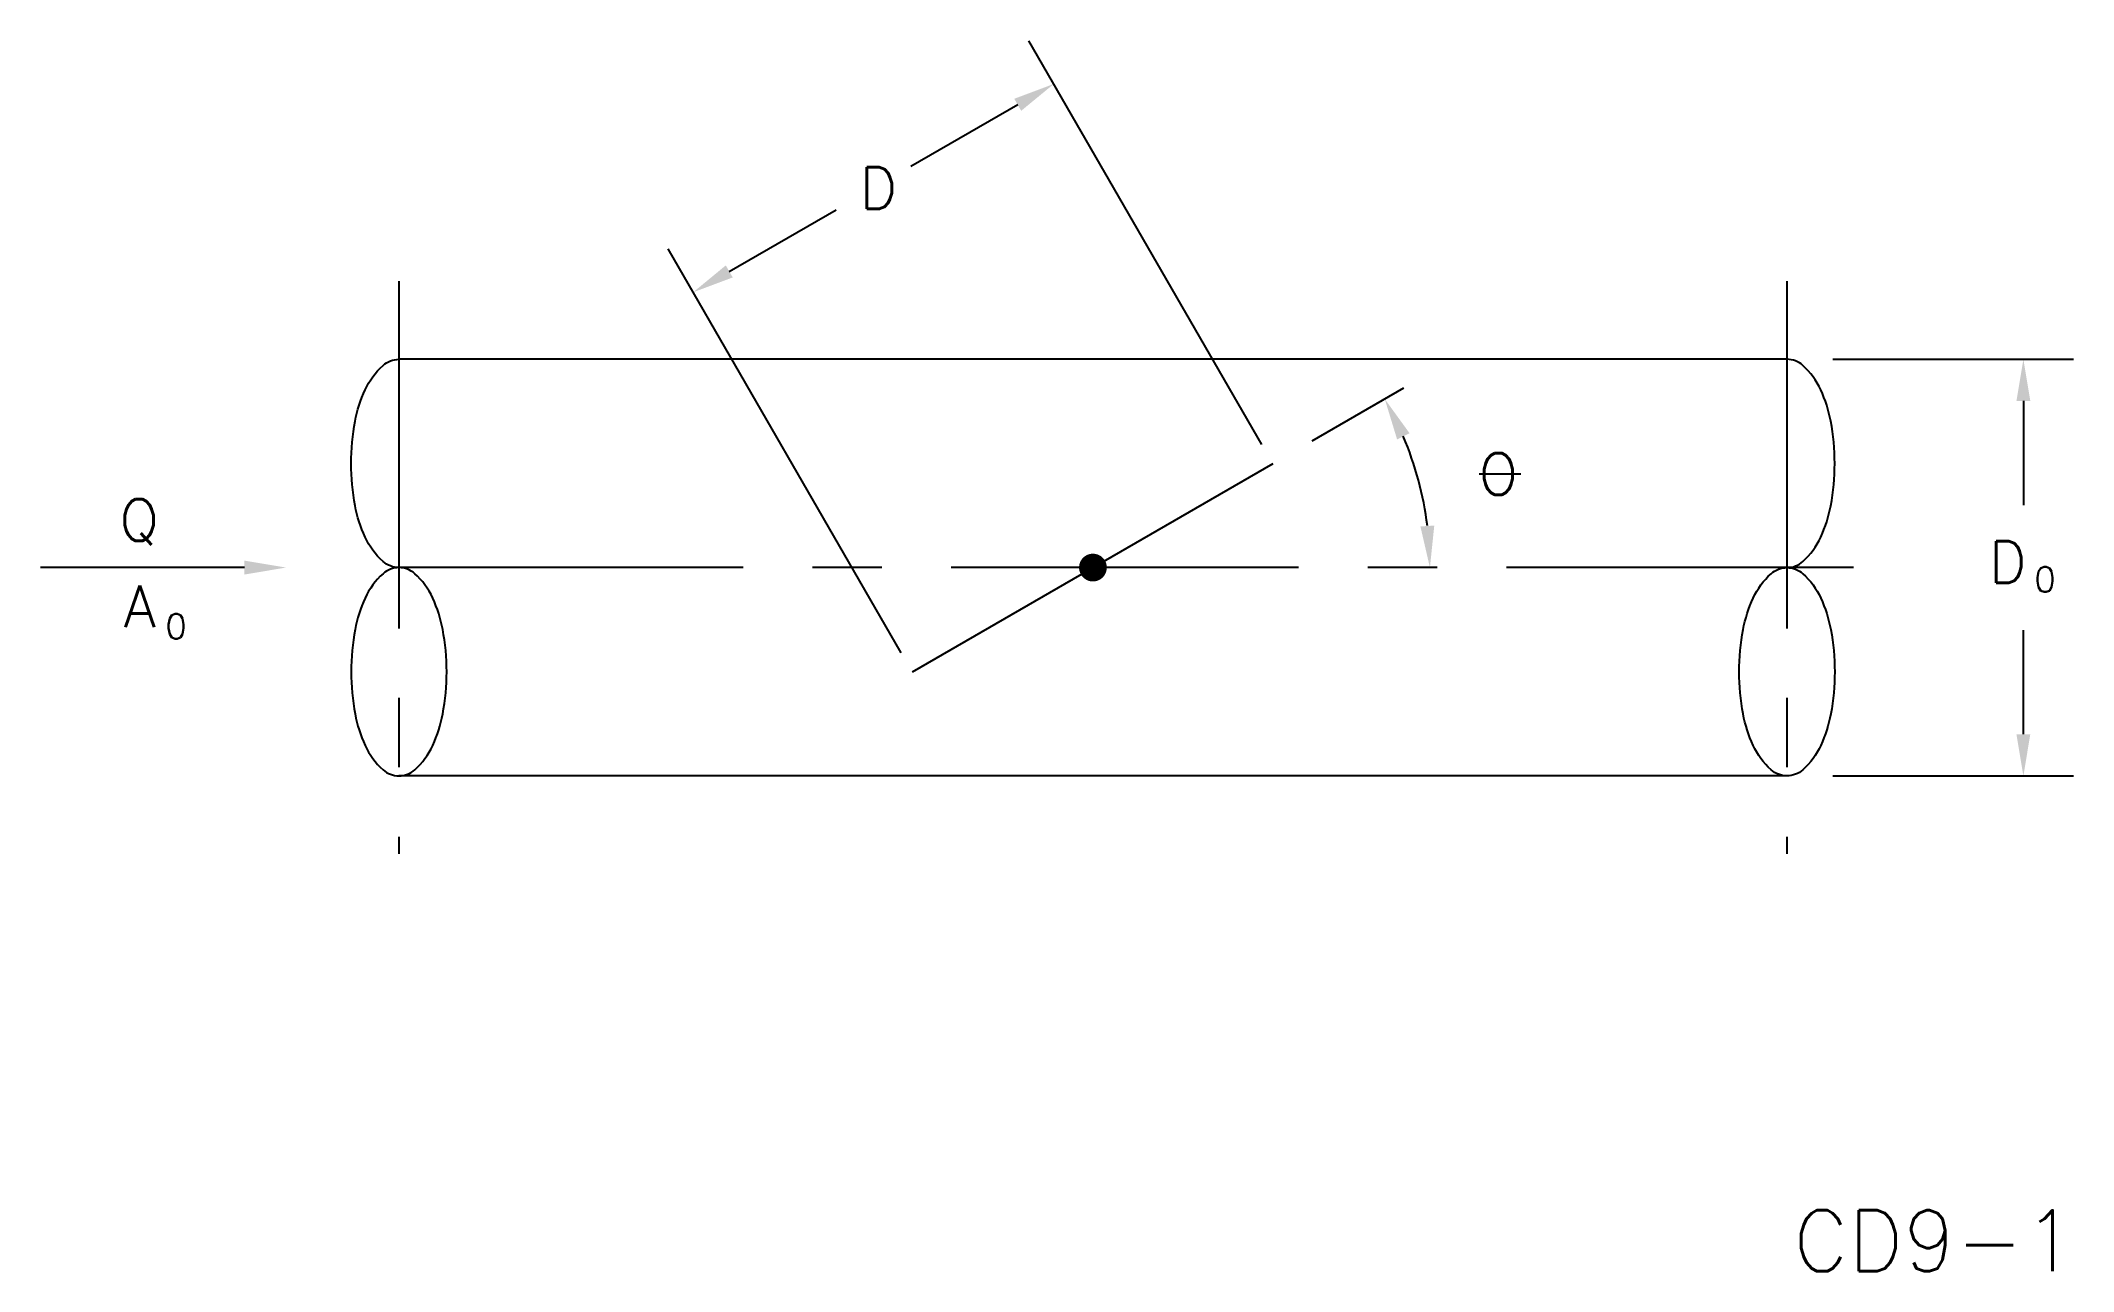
# Model space of a CAD drawing. Extents: x 1.81 to 9.13, y 2 to 6.43.
import ezdxf

# ---------------------------------------------------------------- set-up
doc = ezdxf.new("R2010")
doc.units = 0
doc.header["$MEASUREMENT"] = 0
doc.linetypes.add('CENTER', pattern=[2, 1.25, -0.25, 0.25, -0.25])
doc.layers.get('0').update_dxf_attribs({"linetype": 'CONTINUOUS'})
doc.layers.add('CENTER', color=7, linetype='CENTER')
doc.layers.add('NUMBER', color=7, linetype='CONTINUOUS')
doc.styles.add('ROMANS', font='romans')

msp = doc.modelspace()

# ---------------------------------------------------------------- linework, layer by layer
for p, q in [((6.2108, 4.9793), (5.3714, 6.433)), ((5.3315, 6.2021), (4.9469, 5.98)), ((4.2923, 5.6021), (4.677, 5.8242)), ((4.9117, 4.2293), (4.0724, 5.683)), ((8.1024, 5.2858), (3.1024, 5.2858)), ((8.2676, 5.2858), (9.1341, 5.2858)), ((6.7209, 5.1815), (6.3906, 4.9908)), ((8.9541, 5.1358), (8.9541, 4.7608)), ((4.9529, 4.1608), (6.2519, 4.9108)), ((6.9931, 4.8729), (7.1436, 4.8729)), ((2.5458, 4.5358), (1.8118, 4.5358)), ((8.9541, 3.9358), (8.9541, 4.3108)), ((8.1024, 3.7858), (3.1024, 3.7858)), ((8.2676, 3.7858), (9.1341, 3.7858))]:
    msp.add_line(p, q)
for points in [[(3.1024, 4.5358, -0.185624), (3.0452, 4.5578, -0.101934), (2.9807, 4.6456, -0.060684), (2.9446, 4.7586, -0.047006), (2.9303, 4.9108, -0.047006), (2.9446, 5.063, -0.060684), (2.9807, 5.1759, -0.101934), (3.0452, 5.2638, -0.185624), (3.1024, 5.2858, -0.185624)], [(8.1024, 4.5358, 0.185624), (8.1596, 4.5578, 0.101934), (8.2241, 4.6456, 0.060684), (8.2602, 4.7586, 0.047006), (8.2745, 4.9108, 0.047006), (8.2602, 5.063, 0.060684), (8.2241, 5.1759, 0.101934), (8.1596, 5.2638, 0.185624), (8.1024, 5.2858, 0.185624)]]:
    msp.add_lwpolyline(points, format="xyb")
at = {"const_width": 0.05}
msp.add_lwpolyline([(5.5774, 4.5358, 1), (5.6274, 4.5358, 1)], format="xyb", close=True, dxfattribs=at)
for points in [[(3.1024, 3.7858, 0.185624), (3.1596, 3.8078, 0.101934), (3.2241, 3.8956, 0.060684), (3.2602, 4.0086, 0.047006), (3.2745, 4.1608, 0.047006), (3.2602, 4.313, 0.060684), (3.2241, 4.4259, 0.101934), (3.1596, 4.5138, 0.185624), (3.1024, 4.5358, 0.185624), (3.0452, 4.5138, 0.101934), (2.9807, 4.4259, 0.060684), (2.9446, 4.313, 0.047006), (2.9303, 4.1608, 0.047006), (2.9446, 4.0086, 0.060684), (2.9807, 3.8956, 0.101934), (3.0452, 3.8078, 0.185624)], [(8.1024, 3.7858, -0.185624), (8.0452, 3.8078, -0.101934), (7.9807, 3.8956, -0.060684), (7.9446, 4.0086, -0.047006), (7.9303, 4.1608, -0.047006), (7.9446, 4.313, -0.060684), (7.9807, 4.4259, -0.101934), (8.0452, 4.5138, -0.185624), (8.1024, 4.5358, -0.185624), (8.1596, 4.5138, -0.101934), (8.2241, 4.4259, -0.060684), (8.2602, 4.313, -0.047006), (8.2745, 4.1608, -0.047006), (8.2602, 4.0086, -0.060684), (8.2241, 3.8956, -0.101934), (8.1596, 3.8078, -0.185624)]]:
    msp.add_lwpolyline(points, format="xyb", close=True)
msp.add_arc((5.6024, 4.5358), 1.2139, 7.08448, 22.91552)
for points in [[(5.344, 6.1805), (5.319, 6.2238), (5.4614, 6.2771)], [(4.3048, 5.5805), (4.2798, 5.6238), (4.1624, 5.5271)], [(8.9791, 5.1358), (8.9291, 5.1358), (8.9541, 5.2858)], [(6.6981, 4.9973), (6.7429, 5.0196), (6.6537, 5.1427)], [(6.7821, 4.6839), (6.832, 4.687), (6.8163, 4.5358)], [(2.5458, 4.5608), (2.5458, 4.5108), (2.6958, 4.5358)], [(8.9791, 3.9358), (8.9291, 3.9358), (8.9541, 3.7858)]]:
    msp.add_solid(points)
at = {"layer": 'CENTER'}
for p, q in [((3.1024, 5.5667), (3.1024, 3.5048)), ((8.1024, 5.5667), (8.1024, 3.5048)), ((8.3423, 4.5358), (2.9362, 4.5358))]:
    msp.add_line(p, q, dxfattribs=at)

# ---------------------------------------------------------------- texts
at = {"style": 'ROMANS'}
for s, height, p in [('D', 0.15, (4.7619, 5.8271)), ('O', 0.15, (6.9919, 4.7978)), ('Q', 0.15, (2.0956, 4.6317)), ('D', 0.15, (8.8307, 4.481)), ('A', 0.15, (2.1113, 4.3207)), ('0', 0.09, (8.9937, 4.4483)), ('0', 0.09, (2.2613, 4.2792))]:
    msp.add_text(s, height=height, dxfattribs=at).set_placement(p)
at = {"layer": 'NUMBER', "style": 'ROMANS'}
msp.add_text('CD9-1', height=0.22, dxfattribs=at).set_placement((8.1256, 2.0018))

doc.saveas('drawing.dxf')
